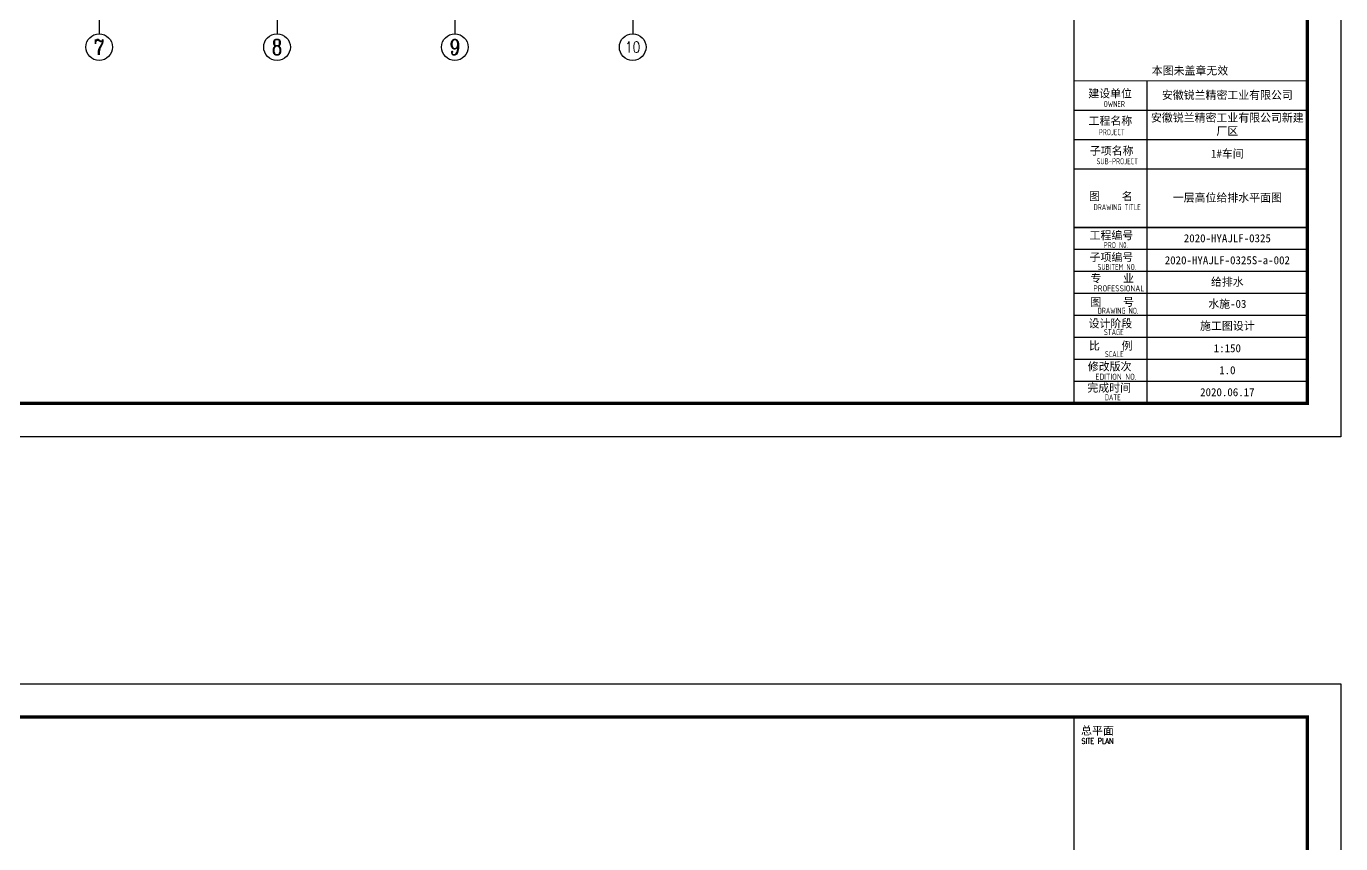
# Model space of a CAD drawing. Extents: x -440213 to 892209, y -122574 to 646408.
# Drawn here: x 50211 to 109341, y 291997 to 328793 of the extents above; entities that cross this region are included whole.
import ezdxf
from ezdxf.enums import TextEntityAlignment as Align

# ---------------------------------------------------------------- set-up
doc = ezdxf.new("R2010")
doc.units = 0
doc.header["$LTSCALE"] = 1000
doc.header["$MEASUREMENT"] = 0
for name, color, linetype in [('0-建筑立面', 255, 'Continuous'), ('AXIS', 171, 'Continuous'), ('AXIS_TEXT', 7, 'Continuous'), ('PUB_TITLE', 171, 'Continuous'), ('TK', 4, 'Continuous')]:
    doc.layers.add(name, color=color, linetype=linetype)
doc.styles.add('_TCH_AXIS', font='COMPLEX', dxfattribs={"bigfont": 'GBCBIG'})
doc.styles.add('COMPLEX', font='COMPLEX')
doc.styles.add('ROMANS', font='romans__.ttf', dxfattribs={"width": 0.65, "height": 231.275})
doc.styles.add('TSSD_REIN', font='tssdeng.shx', dxfattribs={"width": 0.7, "bigfont": 'tssdchn.shx'})
doc.styles.add('图签宋体', font='', dxfattribs={"height": 300})
doc.styles.get('图签宋体').set_extended_font_data('NSimSun')

# ---------------------------------------------------------------- blocks, each defined once
blk = doc.blocks.new('GeYuanFrame_43462808', base_point=(20.09, 4.53))
at = {"layer": 'PUB_TITLE'}
blk.add_lwpolyline([(803.09, 14.53), (803.09, 111.33)], dxfattribs=at)
at = {"layer": 'TK'}
for p, q in [((781.09, 102.53), (851.09, 102.53)), ((781.09, 93.73), (851.09, 93.73)), ((781.09, 84.93), (803.09, 84.93)), ((781.09, 84.93), (851.09, 84.93)), ((781.09, 67.37), (851.09, 67.37)), ((781.09, 67.33), (851.09, 67.33)), ((781.09, 60.77), (851.09, 60.77)), ((781.09, 54.17), (851.09, 54.17)), ((781.09, 47.57), (851.09, 47.57)), ((781.09, 40.97), (851.09, 40.97)), ((781.09, 34.37), (851.09, 34.37)), ((781.09, 27.77), (851.09, 27.77)), ((781.09, 21.17), (851.09, 21.17)), ((781.09, 14.53), (851.09, 14.53))]:
    blk.add_line(p, q, dxfattribs=at)
blk.add_lwpolyline([(20.09, 4.53), (20.09, 598.53), (861.09, 598.53), (861.09, 4.53)], close=True, dxfattribs=at)
at = {"layer": 'TK', "const_width": 1}
blk.add_lwpolyline([(45.09, 588.53), (851.09, 588.53), (851.09, 14.53), (45.09, 14.53)], close=True, dxfattribs=at)
at = {"layer": 'TK'}
for points, const_width in [([(781.09, 588.53), (781.09, 14.53)], 0.4), ([(781.09, 111.33), (851.09, 111.33)], 0.35), ([(781.09, 67.37), (851.09, 67.37)], 0.35)]:
    blk.add_lwpolyline(points, dxfattribs=dict(at, const_width=const_width))
at = {"layer": 'TK', "style": '图签宋体'}
for s, p in [('本图未盖章无效', (804.43, 113.2)), ('建设单位', (785.39, 106.33)), ('工程名称', (785.47, 98.12)), ('子项名称', (785.85, 89.14)), ('图    名', (785.63, 75.5)), ('工程编号', (785.77, 63.77)), ('子项编号', (785.77, 57.19)), ('专    业', (786.01, 50.88)), ('图    号', (786.02, 43.77)), ('设计阶段', (785.45, 37.32)), ('比    例', (785.59, 30.63)), ('修改版次', (785.24, 24.41)), ('完成时间', (785.11, 18.02))]:
    blk.add_text(s, height=2.4, dxfattribs=at).set_placement(p)
at = {"layer": 'TK', "style": 'TSSD_REIN'}
for s, width, p in [('OWNER', 0.7, (789.98, 103.48)), ('PROJECT', 0.7, (788.52, 95.02)), ('SUB-PROJECT', 0.7, (787.86, 86.3)), ('DRAWING TITLE', 0.7, (786.97, 72.53)), ('PRO N0.', 0.7, (790.01, 61.15)), ('SUBITEM NO.', 0.7, (788.15, 54.58)), ('PROFESSIONAL', 0.8, (786.88, 48.15)), ('DRAWING NO.', 0.7, (788.19, 41.45)), ('STAGE', 0.7, (790.09, 35.03)), ('SCALE', 0.7, (790.38, 28.42)), ('EDITION NO.', 0.8, (787.53, 21.64)), ('DATE', 0.7, (790.33, 15.45))]:
    blk.add_text(s, height=1.8, dxfattribs=dict(at, width=width)).set_placement(p)
at = {"layer": 'TK', "char_height": 2.4, "width": 48, "attachment_point": 5, "style": '图签宋体'}
for s, insert in [('安徽锐兰精密工业有限公司', (827.09, 106.93)), ('安徽锐兰精密工业有限公司新建厂区', (827.09, 98.13)), ('1#车间', (827.09, 89.33)), ('一层高位给排水平面图', (827.09, 76.13)), ('2020-HYAJLF-0325', (827.09, 64.07)), ('2020-HYAJLF-0325S-a-002', (827.09, 57.47)), ('给排水', (827.09, 50.87)), ('水施-03', (827.09, 44.27)), ('施工图设计', (827.09, 37.67)), ('1:150', (827.09, 31.07)), ('1.0', (827.09, 24.47)), ('2020.06.17', (827.09, 17.88))]:
    blk.add_mtext(s, dxfattribs=dict(at, insert=insert))
blk = doc.blocks.new('GeYuanFrame_47761212', base_point=(20.09, 4.53))
at = {"layer": 'TK'}
blk.add_lwpolyline([(20.09, 4.53), (20.09, 598.53), (861.09, 598.53), (861.09, 4.53)], close=True, dxfattribs=at)
at = {"layer": 'TK', "const_width": 1}
blk.add_lwpolyline([(45.09, 588.53), (851.09, 588.53), (851.09, 14.53), (45.09, 14.53)], close=True, dxfattribs=at)
at = {"layer": 'TK', "const_width": 0.4}
blk.add_lwpolyline([(781.09, 588.53), (781.09, 14.53)], dxfattribs=at)
at = {"layer": 'TK', "style": '图签宋体'}
blk.add_text('总平面', height=2.4, dxfattribs=at).set_placement((783.23, 583.28))
at = {"layer": 'TK', "style": 'ROMANS', "width": 0.76}
blk.add_text('SITE PLAN', height=1.697, dxfattribs=at).set_placement((783.35, 580.49))
blk = doc.blocks.new('_AXISO')
blk.add_circle((0, 0), 0.5)
at = {"layer": 'AXIS_TEXT', "style": 'COMPLEX', "width": 1.041667}
blk.add_attdef('A', text='', height=0.56, dxfattribs=at).set_placement((-0.25, -0.28), (0.25, -0.28), align=Align.FIT)

msp = doc.modelspace()

# ---------------------------------------------------------------- linework, layer by layer
at = {"layer": 'AXIS'}
for p, q in [((53490.2, 334455.4), (53490.2, 328455.4)), ((61490.2, 334455.4), (61490.2, 328455.4)), ((69490.2, 334455.4), (69490.2, 328455.4)), ((77490.2, 334455.4), (77490.2, 328455.4))]:
    msp.add_line(p, q, dxfattribs=at)

# ---------------------------------------------------------------- block references
at = {"layer": '0-建筑立面', "xscale": 150, "yscale": 150, "zscale": 150}
for name, p in [('GeYuanFrame_43462808', (-16808.6, 310316.7)), ('GeYuanFrame_47761212', (-16808.6, 210095.1))]:
    msp.add_blockref(name, p, dxfattribs=at)
at = {"layer": 'AXIS'}
ref = msp.add_blockref('_AXISO', (53490.2, 327855.4), dxfattribs=dict(at, xscale=1200, yscale=1200, zscale=1200))
ref.add_attrib('A', '7', dxfattribs={"layer": 'AXIS_TEXT', "height": 698.9, "style": '_TCH_AXIS'}).set_placement((53257.2, 327505.9), (53723.2, 327505.9), align=Align.FIT)
ref = msp.add_blockref('_AXISO', (61490.2, 327855.4), dxfattribs=dict(at, xscale=1200, yscale=1200, zscale=1200))
ref.add_attrib('A', '8', dxfattribs={"layer": 'AXIS_TEXT', "height": 698.9, "style": '_TCH_AXIS'}).set_placement((61257.2, 327505.9), (61723.2, 327505.9), align=Align.FIT)
ref = msp.add_blockref('_AXISO', (69490.2, 327855.4), dxfattribs=dict(at, xscale=1200, yscale=1200, zscale=1200))
ref.add_attrib('A', '9', dxfattribs={"layer": 'AXIS_TEXT', "height": 698.9, "style": '_TCH_AXIS'}).set_placement((69257.2, 327505.9), (69723.2, 327505.9), align=Align.FIT)
ref = msp.add_blockref('_AXISO', (77490.2, 327855.4), dxfattribs=dict(at, xscale=1200, yscale=1200, zscale=1200))
ref.add_attrib('A', '10', dxfattribs={"layer": 'AXIS_TEXT', "height": 492.67, "style": '_TCH_AXIS'}).set_placement((77150, 327609.1), (77830.4, 327609.1), align=Align.FIT)

doc.saveas('drawing.dxf')
